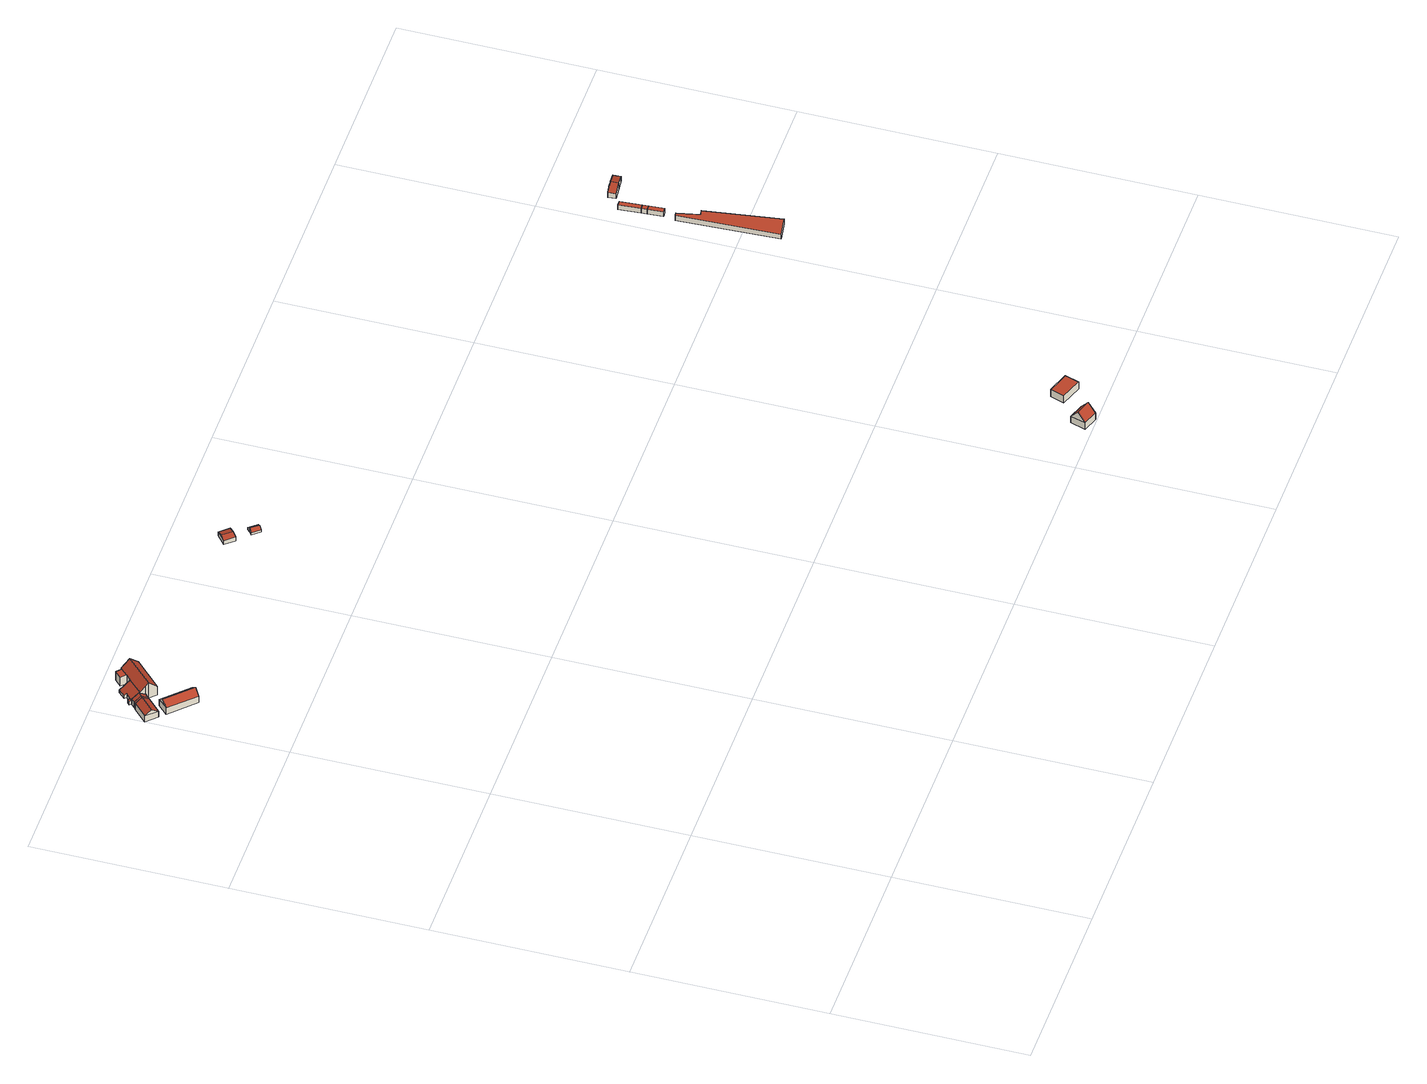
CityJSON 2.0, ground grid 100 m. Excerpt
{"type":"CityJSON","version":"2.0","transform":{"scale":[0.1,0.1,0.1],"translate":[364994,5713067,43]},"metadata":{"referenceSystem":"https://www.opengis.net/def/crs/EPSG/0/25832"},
"CityObjects":{
"building1":{"type":"Building","attributes":{"Gemeindeschluessel":"05513000","Geometrietyp2DReferenz":"3000","function":"31001_2140"},"address":[{"country":"Germany","locality":"Gelsenkirchen","thoroughfareNumber":"49","thoroughfareName":"Ekhofstraße"}],"children":["building1-1","building1-2","building1-3"]},
"building1-1":{"type":"BuildingPart","attributes":{"roofType":"3100","measuredHeight":6.32},"parents":["building1"],"geometry":[{"type":"MultiSurface","lod":"2","boundaries":[[[0,1,2,3]],[[4,5,6,7]],[[3,2,5,4]],[[4,8,3]],[[3,8,9,0]],[[7,9,8,4]],[[1,6,5,2]],[[10,11,6,1]],[[11,10,0,7]],[[0,9,7]]],"semantics":{"surfaces":[{"type":"WallSurface"},{"type":"RoofSurface"},{"type":"GroundSurface"},{"type":"ClosureSurface"}],"values":[0,0,0,0,1,1,2,0,3,3]}}]},
"building1-2":{"type":"BuildingPart","attributes":{"roofType":"3100","measuredHeight":5.99},"address":[{"country":"Germany","locality":"Gelsenkirchen","thoroughfareNumber":"49","thoroughfareName":"Ekhofstraße"}],"parents":["building1"],"geometry":[{"type":"MultiSurface","lod":"2","boundaries":[[[7,11,12,13]],[[14,15,10,0]],[[13,16,9,7]],[[0,9,16,14]],[[11,10,15,12]],[[0,10,11,7]],[[17,18,12,15]],[[14,13,18,17]],[[7,9,0]],[[14,16,13]]],"semantics":{"surfaces":[{"type":"WallSurface"},{"type":"RoofSurface"},{"type":"GroundSurface"},{"type":"ClosureSurface"}],"values":[0,0,1,1,2,3,0,3,3,3]}}]},
"building1-3":{"type":"BuildingPart","attributes":{"roofType":"3100","measuredHeight":5.93},"address":[{"country":"Germany","locality":"Gelsenkirchen","thoroughfareNumber":"49","thoroughfareName":"Ekhofstraße"}],"parents":["building1"],"geometry":[{"type":"Solid","lod":"2","boundaries":[[[[19,20,17,14]],[[21,22,20,19]],[[13,18,22,21]],[[19,23,21]],[[14,16,23,19]],[[21,23,16,13]],[[20,22,18,17]],[[14,17,18,13]],[[13,16,14]]]],"semantics":{"surfaces":[{"type":"WallSurface"},{"type":"RoofSurface"},{"type":"GroundSurface"},{"type":"ClosureSurface"}],"values":[[0,0,0,0,1,1,2,3,3]]}}]},
"building2":{"type":"Building","attributes":{"Geometrietyp2DReferenz":"3000","Gemeindeschluessel":"05513000","function":"31001_2463","roofType":"3100","measuredHeight":6.85},"address":[{"country":"Germany","locality":"Gelsenkirchen","thoroughfareNumber":"49","thoroughfareName":"Ekhofstraße"}],"geometry":[{"type":"Solid","lod":"2","boundaries":[[[[24,25,26,27]],[[28,29,25,24]],[[30,31,29,28]],[[27,26,31,30]],[[24,32,28]],[[30,33,27]],[[27,33,32,24]],[[28,32,33,30]],[[25,29,31,26]]]],"semantics":{"surfaces":[{"type":"WallSurface"},{"type":"RoofSurface"},{"type":"GroundSurface"}],"values":[[0,0,0,0,0,0,1,1,2]]}}]},
"building3":{"type":"Building","attributes":{"Gemeindeschluessel":"05513000","Geometrietyp2DReferenz":"3000","function":"31001_1010"},"address":[{"country":"Germany","locality":"Gelsenkirchen","thoroughfareNumber":"49","thoroughfareName":"Ekhofstraße"}],"children":["building3-1","building3-2","building3-3","building3-4"]},
"building3-1":{"type":"BuildingPart","attributes":{"roofType":"3100","measuredHeight":9.72,"storeysAboveGround":2},"parents":["building3"],"geometry":[{"type":"Solid","lod":"2","boundaries":[[[[34,35,36,37]],[[38,39,35,34]],[[40,41,39,38]],[[42,43,41,40]],[[44,45,43,42]],[[46,47,48,49]],[[50,51,52,53]],[[37,36,51,50]],[[50,53,46,49,44,42,40,37]],[[38,34,37,40]],[[35,39,41,43,45,48,47,52,51,36]],[[44,49,48,45]],[[53,52,47,46]]]],"semantics":{"surfaces":[{"type":"WallSurface"},{"type":"RoofSurface"},{"type":"GroundSurface"},{"type":"ClosureSurface"}],"values":[[0,0,0,0,0,0,0,0,1,1,2,3,3]]}}]},
"building3-2":{"type":"BuildingPart","attributes":{"roofType":"2100","measuredHeight":5.78,"storeysAboveGround":2},"parents":["building3"],"geometry":[{"type":"MultiSurface","lod":"2","boundaries":[[[54,55,45,56]],[[57,58,59,60]],[[61,62,58,57]],[[63,64,62,61]],[[65,48,64,63]],[[61,57,60,54,56,65,63]],[[45,55,59,58,62,64,48]],[[65,56,44,49]],[[45,48,49,44]],[[54,60,66,67]],[[67,66,59,55]]],"semantics":{"surfaces":[{"type":"WallSurface"},{"type":"RoofSurface"},{"type":"GroundSurface"},{"type":"ClosureSurface"}],"values":[0,0,0,0,0,1,2,0,3,0,3]}}]},
"building3-3":{"type":"BuildingPart","attributes":{"roofType":"1000","measuredHeight":5.67,"storeysAboveGround":2},"parents":["building3"],"geometry":[{"type":"Solid","lod":"2","boundaries":[[[[68,69,70,71]],[[53,52,69,68]],[[71,70,47,46]],[[53,68,71,46]],[[69,52,47,70]],[[46,47,52,53]]]],"semantics":{"surfaces":[{"type":"WallSurface"},{"type":"RoofSurface"},{"type":"GroundSurface"},{"type":"ClosureSurface"}],"values":[[0,0,0,1,2,3]]}}]},
"building3-4":{"type":"BuildingPart","attributes":{"roofType":"1000","measuredHeight":2.28,"storeysAboveGround":2},"address":[{"country":"Germany","locality":"Gelsenkirchen","thoroughfareNumber":"49","thoroughfareName":"Ekhofstraße"}],"parents":["building3"],"geometry":[{"type":"Solid","lod":"2","boundaries":[[[[66,59,72,73]],[[74,75,55,67]],[[73,72,75,74]],[[67,66,73,74]],[[59,55,75,72]],[[66,67,55,59]]]],"semantics":{"surfaces":[{"type":"WallSurface"},{"type":"RoofSurface"},{"type":"GroundSurface"},{"type":"ClosureSurface"}],"values":[[0,0,0,1,2,3]]}}]},
"building4":{"type":"Building","attributes":{"Geometrietyp2DReferenz":"3000","Gemeindeschluessel":"05513000","function":"31001_1310","roofType":"3100","measuredHeight":3.44},"address":[{"country":"Germany","locality":"Gelsenkirchen","thoroughfareNumber":"90a","thoroughfareName":"Ekhofstraße"}],"geometry":[{"type":"Solid","lod":"2","boundaries":[[[[76,77,78,79]],[[80,81,77,76]],[[82,83,81,80]],[[79,78,83,82]],[[76,84,80]],[[82,85,79]],[[79,85,84,76]],[[80,84,85,82]],[[77,81,83,78]]]],"semantics":{"surfaces":[{"type":"WallSurface"},{"type":"RoofSurface"},{"type":"GroundSurface"}],"values":[[0,0,0,0,0,0,1,1,2]]}}]},
"building5":{"type":"Building","attributes":{"Geometrietyp2DReferenz":"3000","Gemeindeschluessel":"05513000","function":"31001_1310","roofType":"3100","measuredHeight":2.57},"address":[{"country":"Germany","locality":"Gelsenkirchen","thoroughfareNumber":"90a","thoroughfareName":"Ekhofstraße"}],"geometry":[{"type":"Solid","lod":"2","boundaries":[[[[86,87,88,89]],[[90,91,87,86]],[[92,93,91,90]],[[94,95,93,92]],[[96,97,95,94]],[[89,88,97,96]],[[89,96,94,86]],[[92,90,86,94]],[[87,91,93,95,97,88]]]],"semantics":{"surfaces":[{"type":"WallSurface"},{"type":"RoofSurface"},{"type":"GroundSurface"}],"values":[[0,0,0,0,0,0,1,1,2]]}}]},
"building6":{"type":"Building","attributes":{"Geometrietyp2DReferenz":"3000","Gemeindeschluessel":"05513000","function":"31001_1010","roofType":"3100","measuredHeight":8.79,"storeysAboveGround":1},"address":[{"country":"Germany","locality":"Gelsenkirchen","thoroughfareNumber":"20","thoroughfareName":"Rabenstraße"}],"geometry":[{"type":"Solid","lod":"2","boundaries":[[[[98,99,100,101]],[[102,103,99,98]],[[104,105,103,102]],[[101,100,105,104]],[[98,106,102]],[[104,107,101]],[[101,107,106,98]],[[102,106,107,104]],[[99,103,105,100]]]],"semantics":{"surfaces":[{"type":"WallSurface"},{"type":"RoofSurface"},{"type":"GroundSurface"}],"values":[[0,0,0,0,0,0,1,1,2]]}}]},
"building7":{"type":"Building","attributes":{"Geometrietyp2DReferenz":"3000","Gemeindeschluessel":"05513000","function":"31001_1310","roofType":"1000","measuredHeight":4.47},"address":[{"country":"Germany","locality":"Gelsenkirchen","thoroughfareNumber":"20","thoroughfareName":"Rabenstraße"}],"geometry":[{"type":"Solid","lod":"2","boundaries":[[[[108,109,110,111]],[[112,113,109,108]],[[114,115,113,112]],[[111,110,115,114]],[[112,108,111,114]],[[109,113,115,110]]]],"semantics":{"surfaces":[{"type":"WallSurface"},{"type":"RoofSurface"},{"type":"GroundSurface"}],"values":[[0,0,0,0,1,2]]}}]},
"building8":{"type":"Building","attributes":{"Geometrietyp2DReferenz":"3000","Gemeindeschluessel":"05513000","function":"31001_2724","roofType":"1000","measuredHeight":3.14},"address":[{"country":"Germany","locality":"Gelsenkirchen","thoroughfareNumber":"255","thoroughfareName":"Kurt-Schumacher-Straße"}],"geometry":[{"type":"Solid","lod":"2","boundaries":[[[[116,117,118,119]],[[120,121,117,116]],[[122,123,121,120]],[[124,125,123,122]],[[126,127,125,124]],[[119,118,127,126]],[[124,122,120,116,119,126]],[[117,121,123,125,127,118]]]],"semantics":{"surfaces":[{"type":"WallSurface"},{"type":"RoofSurface"},{"type":"GroundSurface"}],"values":[[0,0,0,0,0,0,1,2]]}}]},
"building9":{"type":"Building","attributes":{"Geometrietyp2DReferenz":"3000","Gemeindeschluessel":"05513000","function":"31001_2724","roofType":"9999","measuredHeight":2.95},"address":[{"country":"Germany","locality":"Gelsenkirchen","thoroughfareNumber":"255","thoroughfareName":"Kurt-Schumacher-Straße"}],"geometry":[{"type":"Solid","lod":"2","boundaries":[[[[128,129,130,131]],[[129,132,133,130]],[[128,134,132,129]],[[131,135,134,128]],[[130,133,135,131]],[[132,134,135,133]]]],"semantics":{"surfaces":[{"type":"RoofSurface"},{"type":"WallSurface"},{"type":"GroundSurface"}],"values":[[0,1,1,1,1,2]]}}]},
"building10":{"type":"Building","attributes":{"Geometrietyp2DReferenz":"3000","Gemeindeschluessel":"05513000","function":"51009_1610","roofType":"9999","measuredHeight":2.98},"geometry":[{"type":"Solid","lod":"2","boundaries":[[[[131,130,136,137]],[[130,133,138,136]],[[131,135,133,130]],[[137,139,135,131]],[[136,138,139,137]],[[133,135,139,138]]]],"semantics":{"surfaces":[{"type":"RoofSurface"},{"type":"WallSurface"},{"type":"GroundSurface"}],"values":[[0,1,1,1,1,2]]}}]},
"building11":{"type":"Building","attributes":{"Geometrietyp2DReferenz":"3000","Gemeindeschluessel":"05513000","function":"31001_2724","roofType":"9999","measuredHeight":3.02},"address":[{"country":"Germany","locality":"Gelsenkirchen","thoroughfareNumber":"255","thoroughfareName":"Kurt-Schumacher-Straße"}],"geometry":[{"type":"Solid","lod":"2","boundaries":[[[[137,136,140,141]],[[136,138,142,140]],[[137,139,138,136]],[[141,143,139,137]],[[140,142,143,141]],[[138,139,143,142]]]],"semantics":{"surfaces":[{"type":"RoofSurface"},{"type":"WallSurface"},{"type":"GroundSurface"}],"values":[[0,1,1,1,1,2]]}}]},
"building12":{"type":"Building","attributes":{"Geometrietyp2DReferenz":"3000","Gemeindeschluessel":"05513000","function":"31001_1210","roofType":"3100","measuredHeight":4.7},"address":[{"country":"Germany","locality":"Gelsenkirchen","thoroughfareNumber":"255","thoroughfareName":"Kurt-Schumacher-Straße"}],"geometry":[{"type":"Solid","lod":"2","boundaries":[[[[144,145,146,147]],[[148,149,145,144]],[[150,151,149,148]],[[152,153,151,150]],[[154,155,153,152]],[[156,157,155,154]],[[158,159,157,156]],[[147,146,159,158]],[[152,150,148,144,147,154]],[[158,156,154,147]],[[145,149,151,153,155,157,159,146]]]],"semantics":{"surfaces":[{"type":"WallSurface"},{"type":"RoofSurface"},{"type":"GroundSurface"}],"values":[[0,0,0,0,0,0,0,0,1,1,2]]}}]}
},
"vertices":[
[72,3794,45],[72,3794,7],[2,3725,7],[2,3725,45],[54,3672,45],[54,3672,7],[124,3740,7],[124,3740,45],[28,3698,70],[98,3767,70],[72,3794,10],[124,3740,10],
[133,3749,10],[133,3749,45],[80,3802,45],[80,3802,10],[106,3775,70],[80,3802,11],[133,3749,11],
[98,3819,45],[98,3819,11],[151,3766,45],[151,3766,11],[124,3793,70],
[256,3565,48],[256,3565,8],[131,3691,8],[131,3691,48],[206,3517,48],[206,3517,8],[82,3643,48],[82,3643,8],[231,3541,77],[107,3667,77],
[335,3858,68],[335,3858,12],[302,3891,12],[302,3891,109],[196,3721,68],[196,3721,12],[163,3754,109],[163,3754,12],[151,3766,94],[151,3766,12],[130,3787,68],[130,3787,12],[228,3884,68],[228,3884,12],[201,3857,12],[201,3857,68],[269,3924,68],[269,3924,12],[263,3919,12],[263,3919,68],
[98,3819,39],[98,3819,12],[130,3787,69],[135,3855,39],[135,3855,12],[109,3831,12],[109,3831,39],[125,3865,29],[125,3865,12],[159,3899,29],[159,3899,12],[201,3857,69],[109,3831,35],[98,3819,35],
[237,3940,68],[237,3940,12],[204,3908,12],[204,3908,68],
[101,3839,12],[101,3839,35],[89,3828,35],[89,3828,12],
[1384,3722,42],[1384,3722,17],[1343,3769,17],[1343,3769,42],[1332,3677,42],[1332,3677,17],[1291,3724,42],[1291,3724,17],[1358,3699,51],[1317,3746,51],
[1411,3633,42],[1411,3633,16],[1395,3620,16],[1395,3620,28],[1427,3646,28],[1427,3646,16],[1461,3605,28],[1461,3605,16],[1445,3592,42],[1445,3592,16],[1429,3579,28],[1429,3579,16],
[3372,87,57],[3372,87,17],[3290,113,17],[3290,113,57],[3346,7,57],[3346,7,17],[3265,33,57],[3265,33,17],[3359,47,105],[3278,73,105],
[3549,219,64],[3549,219,19],[3435,257,19],[3435,257,64],[3525,146,64],[3525,146,19],[3411,184,64],[3411,184,19],
[4123,2214,62],[4123,2214,31],[4097,2330,31],[4097,2330,62],[4149,2219,62],[4149,2219,31],[4208,1823,62],[4208,1823,31],[4102,1805,62],[4102,1805,31],[4080,2327,62],[4080,2327,31],
[4087,2387,62],[4114,2390,62],[4107,2468,62],[4081,2466,62],[4114,2390,32],[4107,2468,32],[4087,2387,32],[4081,2466,32],
[4105,2498,62],[4079,2496,62],[4105,2498,32],[4079,2496,32],
[4096,2611,62],[4071,2610,62],[4096,2611,32],[4071,2610,32],
[4138,2640,67],[4138,2640,35],[4200,2646,35],[4200,2646,82],[4134,2681,67],[4134,2681,35],[4178,2686,78],[4178,2686,35],[4178,2684,78],[4178,2684,35],[4196,2686,82],[4196,2686,35],[4258,2692,67],[4258,2692,35],[4262,2653,67],[4262,2653,35]
]}
